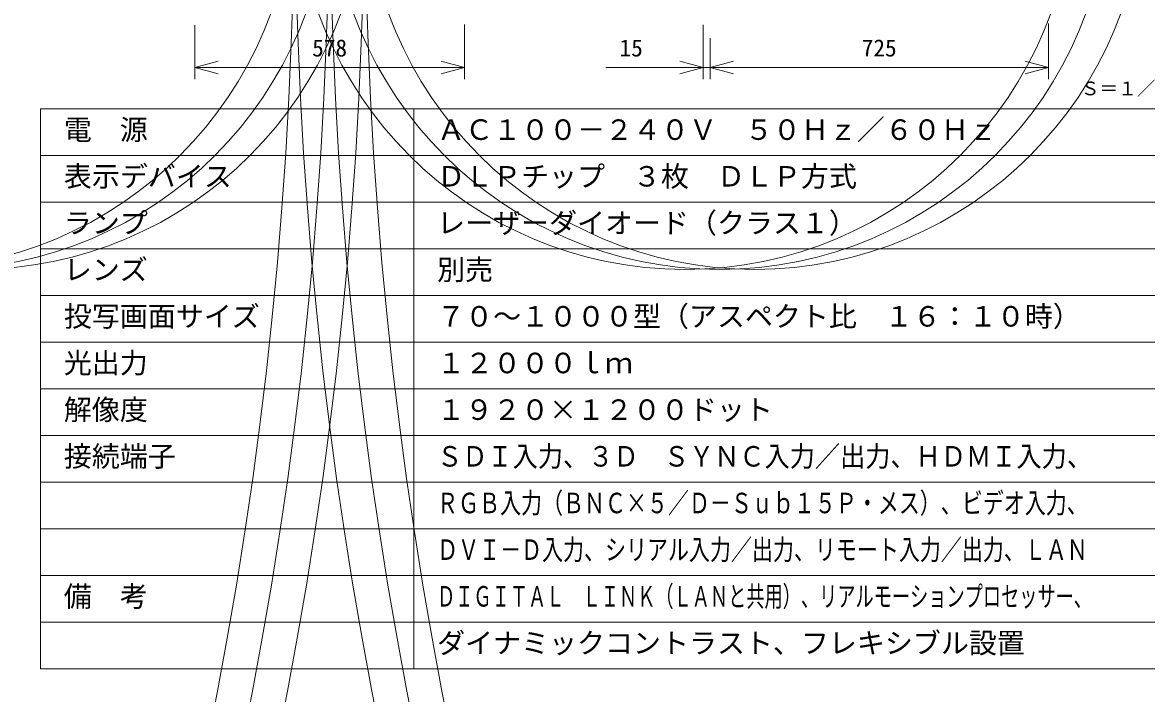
# Model space of a CAD drawing. Units: millimetres, scale not verified. Extents: x -957 to 894, y -893 to 950.
# Drawn here: x -64.4 to 56, y -59.1 to 12.7 of the extents above; entities that cross this region are included whole.
import ezdxf
from ezdxf.enums import TextEntityAlignment as Align

# ---------------------------------------------------------------- set-up
doc = ezdxf.new("R2010")
doc.units = ezdxf.units.MM
doc.header["$LTSCALE"] = 0.125
for name, color, linetype, lineweight in [('0-0_0', 7, 'Continuous', 20), ('0-2_WAKU', 1, 'Continuous', 18), ('0-4_SUNPO', 3, 'Continuous', 18), ('0-5_GAIKEI', 8, 'Continuous', 18)]:
    doc.layers.add(name, color=color, linetype=linetype, lineweight=lineweight)
doc.layers.add('0-1_MOJI1', color=7, linetype='Continuous')
doc.layers.add('0-3_TOUROKU', color=7, linetype='Continuous')
doc.styles.add('ＭＳ ゴシック', font='')
doc.styles.get('ＭＳ ゴシック').set_extended_font_data('MS Gothic')

# ---------------------------------------------------------------- blocks, each defined once
blk = doc.blocks.new('_Open30')
at = {"layer": '0-0_0'}
blk.add_line((0, 0), (-1, 0), dxfattribs=at)
blk.add_lwpolyline([(-1, 0.26795), (0, 0), (-1, -0.26795)], dxfattribs=at)
blk = doc.blocks.new('D2')
at = {"layer": '0-4_SUNPO'}
for p, q in [((47.4383, 200.0124), (47.4383, 194.1735)), ((18.5383, 199.9452), (18.5383, 194.1735)), ((44.9383, 195.4235), (21.0383, 195.4235))]:
    blk.add_line(p, q, dxfattribs=at)
at = {"layer": '0-4_SUNPO', "xscale": 2.5, "yscale": 2.5, "rotation": 180}
blk.add_blockref('_Open30', (18.5383, 195.4235), dxfattribs=at)
at = {"layer": '0-4_SUNPO', "xscale": 2.5, "yscale": 2.5}
blk.add_blockref('_Open30', (47.4383, 195.4235), dxfattribs=at)
at = {"layer": '0-4_SUNPO', "color": 7, "style": 'ＭＳ ゴシック'}
blk.add_text('578', height=1.833, dxfattribs=at).set_placement((31.1133, 196.0485), align=Align.BOTTOM_LEFT)
blk = doc.blocks.new('D4')
at = {"layer": '0-4_SUNPO'}
for p, q in [((110.013, 200.1244), (110.013, 194.1735)), ((73.763, 198.568), (73.763, 194.1735)), ((107.513, 195.4235), (76.263, 195.4235))]:
    blk.add_line(p, q, dxfattribs=at)
at = {"layer": '0-4_SUNPO', "xscale": 2.5, "yscale": 2.5, "rotation": 180}
blk.add_blockref('_Open30', (73.763, 195.4235), dxfattribs=at)
at = {"layer": '0-4_SUNPO', "xscale": 2.5, "yscale": 2.5}
blk.add_blockref('_Open30', (110.013, 195.4235), dxfattribs=at)
at = {"layer": '0-4_SUNPO', "color": 7, "style": 'ＭＳ ゴシック'}
blk.add_text('725', height=1.833, dxfattribs=at).set_placement((90.013, 196.0485), align=Align.BOTTOM_LEFT)
blk = doc.blocks.new('D5')
at = {"layer": '0-4_SUNPO'}
for p, q in [((73.013, 199.9858), (73.013, 194.1735)), ((73.763, 198.568), (73.763, 194.1735)), ((70.513, 195.4235), (62.5963, 195.4235)), ((73.763, 195.4235), (73.013, 195.4235)), ((76.263, 195.4235), (78.763, 195.4235))]:
    blk.add_line(p, q, dxfattribs=at)
at = {"layer": '0-4_SUNPO', "xscale": 2.5, "yscale": 2.5}
blk.add_blockref('_Open30', (73.013, 195.4235), dxfattribs=at)
at = {"layer": '0-4_SUNPO', "xscale": 2.5, "yscale": 2.5, "rotation": 180}
blk.add_blockref('_Open30', (73.763, 195.4235), dxfattribs=at)
at = {"layer": '0-4_SUNPO', "color": 7, "style": 'ＭＳ ゴシック'}
blk.add_text('15', height=1.833, dxfattribs=at).set_placement((64.0546, 196.0485), align=Align.BOTTOM_LEFT)

msp = doc.modelspace()

# ---------------------------------------------------------------- linework, layer by layer
at = {"layer": '0-2_WAKU', "color": 4}
for p, q in [((-62.4907, -56.4967), (-62.4907, 3.5033)), ((-62.4907, 3.5033), (62.5093, 3.5033)), ((-22.4907, -56.4967), (-22.4907, 3.5033)), ((-62.4907, -56.4967), (62.5093, -56.4967))]:
    msp.add_line(p, q, dxfattribs=at)
at = {"layer": '0-2_WAKU'}
for p, q in [((62.5093, -1.4967), (-62.4907, -1.4967)), ((62.5093, -6.4967), (-62.4907, -6.4967)), ((62.5093, -11.4967), (-62.4907, -11.4967)), ((-62.4907, -16.4967), (62.5093, -16.4967)), ((-62.4907, -21.4967), (62.5093, -21.4967)), ((-62.4907, -26.4967), (62.5093, -26.4967)), ((-62.4907, -31.4967), (62.5093, -31.4967)), ((-62.4907, -36.4967), (62.5093, -36.4967)), ((-62.4907, -41.4967), (62.5093, -41.4967)), ((-62.4907, -46.4967), (62.5093, -46.4967)), ((-62.4907, -51.4967), (62.5093, -51.4967))]:
    msp.add_line(p, q, dxfattribs=at)
at = {"layer": '0-5_GAIKEI', "color": 1}
for centre, radius in [((-496.0088, 28.3289), 460.7315), ((-492.2588, 28.3289), 460.7315), ((-488.5088, 28.3289), 460.7315), ((425.5042, 28.3289), 460.7315), ((429.2542, 28.3289), 460.7315), ((433.0042, 28.3289), 460.7315), ((-77.058, 28.0691), 41.7807), ((-73.308, 28.0691), 41.7807), ((-69.558, 28.0691), 41.7807), ((6.5534, 28.0691), 41.7807), ((10.3034, 28.0691), 41.7807), ((14.0534, 28.0691), 41.7807), ((-35.396, -432.5714), 460.7316), ((-35.1085, -432.5714), 460.7315), ((-31.646, -432.5714), 460.7316), ((-31.3585, -432.5714), 460.7315), ((-27.896, -432.5714), 460.7316), ((-27.6085, -432.5714), 460.7315)]:
    msp.add_circle(centre, radius, dxfattribs=at)

# ---------------------------------------------------------------- block references
at = {"layer": '0-4_SUNPO'}
for name in ['D2', 'D5', 'D4']:
    msp.add_blockref(name, (-64.4907, -187.4967), dxfattribs=at)

# ---------------------------------------------------------------- texts
at = {"layer": '0-1_MOJI1', "style": 'ＭＳ ゴシック'}
for s, p in [('電\u3000源', (-59.9907, -0.4967)), ('ＡＣ１００－２４０Ｖ\u3000５０Ｈｚ／６０Ｈｚ', (-19.9907, -0.4967)), ('表示デバイス', (-59.9907, -5.4967)), ('ＤＬＰチップ\u3000３枚\u3000ＤＬＰ方式', (-19.9907, -5.4967)), ('ランプ', (-59.9907, -10.4967)), ('レーザーダイオード（クラス１）', (-19.9907, -10.4967)), ('レンズ', (-59.9907, -15.4967)), ('別売', (-19.9907, -15.4967)), ('投写画面サイズ', (-59.9907, -20.4967)), ('７０～１０００型（アスペクト比\u3000１６：１０時）', (-19.9907, -20.4967)), ('光出力', (-59.9907, -25.4967)), ('１２０００ｌｍ', (-19.9907, -25.4967)), ('解像度', (-59.9907, -30.4967)), ('１９２０×１２００ドット', (-19.9907, -30.4967)), ('接続端子', (-59.9907, -35.4967)), ('備\u3000考', (-59.9907, -50.4967)), ('ダイナミックコントラスト、フレキシブル設置', (-19.9907, -55.4967))]:
    msp.add_text(s, height=2.199, dxfattribs=at).set_placement(p, align=Align.BOTTOM_LEFT)
for s, width, p in [('ＳＤＩ入力、３Ｄ\u3000ＳＹＮＣ入力／出力、ＨＤＭＩ入力、', 0.9, (-19.9907, -35.4967)), ('ＲＧＢ入力（ＢＮＣ×５／Ｄ－Ｓｕｂ１５Ｐ・メス）、ビデオ入力、', 0.75, (-19.9907, -40.4967)), ('ＤＶＩ－Ｄ入力、シリアル入力／出力、リモート入力／出力、ＬＡＮ', 0.75, (-19.9907, -45.4967)), ('ＤＩＧＩＴＡＬ\u3000ＬＩＮＫ（ＬＡＮと共用）、リアルモーションプロセッサー、', 0.65, (-19.9907, -50.4967))]:
    msp.add_text(s, height=2.199, dxfattribs=dict(at, width=width)).set_placement(p, align=Align.BOTTOM_LEFT)
at = {"layer": '0-3_TOUROKU', "style": 'ＭＳ ゴシック'}
msp.add_text('Ｓ＝１／２０', height=1.466, dxfattribs=at).set_placement((49.001, 4.5025), align=Align.BOTTOM_LEFT)

doc.saveas('drawing.dxf')
